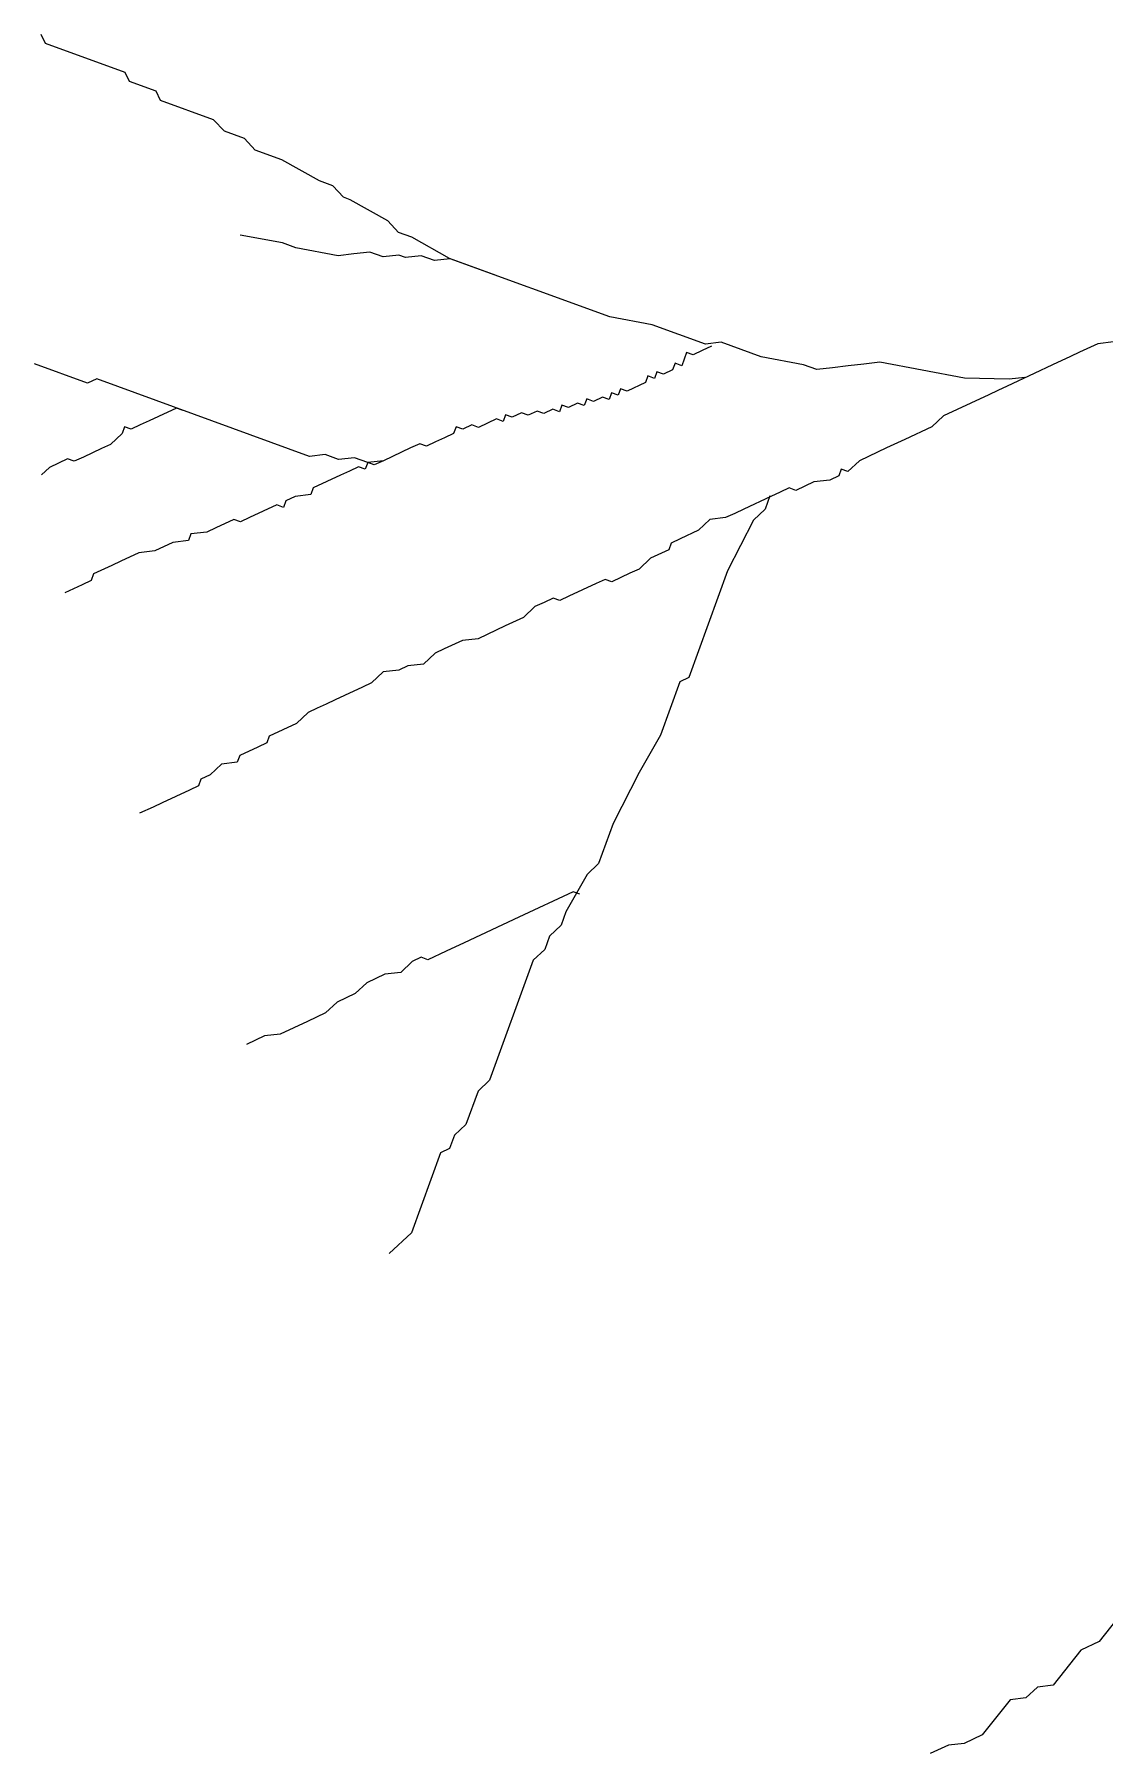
# Model space of a CAD drawing. Header units: inches. Extents: x -50945 to 250244, y -404780 to 18493.
# Drawn here: x 46240.4 to 46469.4, y -321610.4 to -321242.8 of the extents above; entities that cross this region are included whole.
import ezdxf

# ---------------------------------------------------------------- set-up
doc = ezdxf.new("R2010")
doc.units = ezdxf.units.IN
doc.header["$MEASUREMENT"] = 0
doc.linetypes.add('iGo户型优化31', pattern=[0.35, 0.25, -0.1])
doc.layers.add('iGo户型优化', color=7, linetype='Continuous')

# ---------------------------------------------------------------- blocks, each defined once
blk = doc.blocks.new('抖音iGo户型优化-0853')
at = {"layer": 'iGo户型优化', "color": 251, "ltscale": 100}
for p, q in [((-1806.71, -204205.33), (-1808.42, -204201.68)), ((-1774.59, -204217.02), (-1806.71, -204205.33)), ((-1772.89, -204220.68), (-1774.59, -204217.02)), ((-1762.19, -204224.57), (-1772.89, -204220.68)), ((-1760.48, -204228.23), (-1762.19, -204224.57)), ((-1739.07, -204236.02), (-1760.48, -204228.23)), ((-1734.69, -204240.65), (-1739.07, -204236.02)), ((-1726.66, -204243.57), (-1734.69, -204240.65)), ((-1722.28, -204248.2), (-1726.66, -204243.57)), ((-1711.58, -204252.09), (-1722.28, -204248.2)), ((-1696.49, -204260.62), (-1711.58, -204252.09)), ((-1691.14, -204262.57), (-1696.49, -204260.62)), ((-1686.76, -204267.19), (-1691.14, -204262.57)), ((-1684.08, -204268.17), (-1686.76, -204267.19)), ((-1669, -204276.69), (-1684.08, -204268.17)), ((-1664.62, -204281.32), (-1669, -204276.69)), ((-1711.3, -204285.56), (-1728.34, -204282.39)), ((-1659.27, -204283.27), (-1664.62, -204281.32)), ((-1644.18, -204291.79), (-1659.27, -204283.27)), ((-1705.95, -204287.5), (-1711.3, -204285.56)), ((-1688.92, -204290.67), (-1705.95, -204287.5)), ((-1682.59, -204289.94), (-1688.92, -204290.67)), ((-1676.26, -204289.21), (-1682.59, -204289.94)), ((-1670.91, -204291.16), (-1676.26, -204289.21)), ((-1664.58, -204290.43), (-1670.91, -204291.16)), ((-1661.9, -204291.4), (-1664.58, -204290.43)), ((-1655.57, -204290.67), (-1661.9, -204291.4)), ((-1650.22, -204292.62), (-1655.57, -204290.67)), ((-1643.89, -204291.89), (-1650.22, -204292.62)), ((-1625.45, -204298.61), (-1644.18, -204291.79)), ((-1579.65, -204315.27), (-1643.89, -204291.89)), ((-1562.62, -204318.44), (-1579.65, -204315.27)), ((-1541.2, -204326.23), (-1562.62, -204318.44)), ((-1548.8, -204329.54), (-1550.75, -204334.9)), ((-1546.12, -204330.52), (-1548.8, -204329.54)), ((-1542.47, -204328.81), (-1546.12, -204330.52)), ((-1538.82, -204327.11), (-1542.47, -204328.81)), ((-1534.87, -204325.5), (-1541.2, -204326.23)), ((-1518.81, -204331.35), (-1534.87, -204325.5)), ((-1501.78, -204334.51), (-1518.81, -204331.35)), ((-1394.33, -204331.22), (-1401.64, -204334.63)), ((-1390.68, -204329.52), (-1394.33, -204331.22)), ((-1383.38, -204326.11), (-1390.68, -204329.52)), ((-1377.05, -204325.38), (-1383.38, -204326.11)), ((-1789.75, -204341.95), (-1811.16, -204334.16)), ((-1564.38, -204339.04), (-1565.35, -204341.72)), ((-1561.7, -204340.01), (-1564.38, -204339.04)), ((-1560.73, -204337.33), (-1561.7, -204340.01)), ((-1558.05, -204338.31), (-1560.73, -204337.33)), ((-1554.4, -204336.6), (-1558.05, -204338.31)), ((-1553.43, -204333.92), (-1554.4, -204336.6)), ((-1550.75, -204334.9), (-1553.43, -204333.92)), ((-1496.43, -204336.46), (-1501.78, -204334.51)), ((-1490.1, -204335.73), (-1496.43, -204336.46)), ((-1483.77, -204335), (-1490.1, -204335.73)), ((-1477.44, -204334.27), (-1483.77, -204335)), ((-1471.11, -204333.54), (-1477.44, -204334.27)), ((-1437.04, -204339.87), (-1471.11, -204333.54)), ((-1408.94, -204338.04), (-1419.89, -204343.16)), ((-1401.64, -204334.63), (-1408.94, -204338.04)), ((-1786.1, -204340.25), (-1789.75, -204341.95)), ((-1700.45, -204371.42), (-1786.1, -204340.25)), ((-1578.99, -204345.86), (-1579.96, -204348.54)), ((-1576.31, -204346.83), (-1578.99, -204345.86)), ((-1575.33, -204344.15), (-1576.31, -204346.83)), ((-1572.66, -204345.13), (-1575.33, -204344.15)), ((-1565.35, -204341.72), (-1572.66, -204345.13)), ((-1419.03, -204340.36), (-1437.04, -204339.87)), ((-1423.55, -204344.86), (-1427.2, -204346.57)), ((-1419.89, -204343.16), (-1423.55, -204344.86)), ((-1412.71, -204339.63), (-1419.03, -204340.36)), ((-1753.98, -204351.94), (-1761.28, -204355.35)), ((-1751.3, -204352.91), (-1753.98, -204351.94)), ((-1602.6, -204352.43), (-1606.25, -204354.14)), ((-1599.92, -204353.4), (-1602.6, -204352.43)), ((-1598.95, -204350.73), (-1599.92, -204353.4)), ((-1596.27, -204351.7), (-1598.95, -204350.73)), ((-1592.62, -204350), (-1596.27, -204351.7)), ((-1589.94, -204350.97), (-1592.62, -204350)), ((-1588.97, -204348.29), (-1589.94, -204350.97)), ((-1586.29, -204349.27), (-1588.97, -204348.29)), ((-1582.64, -204347.56), (-1586.29, -204349.27)), ((-1579.96, -204348.54), (-1582.64, -204347.56)), ((-1434.5, -204349.97), (-1445.46, -204355.09)), ((-1427.2, -204346.57), (-1434.5, -204349.97)), ((-1774.92, -204359.49), (-1775.89, -204362.16)), ((-1772.24, -204360.46), (-1774.92, -204359.49)), ((-1768.59, -204358.75), (-1772.24, -204360.46)), ((-1764.94, -204357.05), (-1768.59, -204358.75)), ((-1761.28, -204355.35), (-1764.94, -204357.05)), ((-1641.54, -204359.49), (-1642.52, -204362.17)), ((-1638.87, -204360.47), (-1641.54, -204359.49)), ((-1635.21, -204358.76), (-1638.87, -204360.47)), ((-1632.54, -204359.74), (-1635.21, -204358.76)), ((-1625.23, -204356.33), (-1632.54, -204359.74)), ((-1622.56, -204357.3), (-1625.23, -204356.33)), ((-1621.58, -204354.62), (-1622.56, -204357.3)), ((-1618.91, -204355.6), (-1621.58, -204354.62)), ((-1615.25, -204353.89), (-1618.91, -204355.6)), ((-1612.58, -204354.87), (-1615.25, -204353.89)), ((-1608.93, -204353.16), (-1612.58, -204354.87)), ((-1606.25, -204354.14), (-1608.93, -204353.16)), ((-1450.08, -204359.47), (-1461.04, -204364.58)), ((-1445.46, -204355.09), (-1450.08, -204359.47)), ((-1780.52, -204366.55), (-1784.17, -204368.25)), ((-1775.89, -204362.16), (-1780.52, -204366.55)), ((-1656.15, -204366.31), (-1659.8, -204368.01)), ((-1653.47, -204367.28), (-1656.15, -204366.31)), ((-1649.82, -204365.58), (-1653.47, -204367.28)), ((-1646.17, -204363.87), (-1649.82, -204365.58)), ((-1642.52, -204362.17), (-1646.17, -204363.87)), ((-1461.04, -204364.58), (-1468.34, -204367.99)), ((-1797.8, -204372.39), (-1805.1, -204375.8)), ((-1795.12, -204373.37), (-1797.8, -204372.39)), ((-1791.47, -204371.66), (-1795.12, -204373.37)), ((-1784.17, -204368.25), (-1791.47, -204371.66)), ((-1694.12, -204370.69), (-1700.45, -204371.42)), ((-1688.77, -204372.64), (-1694.12, -204370.69)), ((-1682.44, -204371.91), (-1688.77, -204372.64)), ((-1677.08, -204373.86), (-1682.44, -204371.91)), ((-1670.76, -204373.13), (-1677.08, -204373.86)), ((-1670.76, -204373.13), (-1674.41, -204374.83)), ((-1663.45, -204369.72), (-1670.76, -204373.13)), ((-1659.8, -204368.01), (-1663.45, -204369.72)), ((-1479.3, -204373.11), (-1483.92, -204377.49)), ((-1471.99, -204369.7), (-1479.3, -204373.11)), ((-1468.34, -204367.99), (-1471.99, -204369.7)), ((-1805.1, -204375.8), (-1808.31, -204378.77)), ((-1688.04, -204378.97), (-1698.99, -204384.08)), ((-1684.39, -204377.27), (-1688.04, -204378.97)), ((-1680.74, -204375.56), (-1684.39, -204377.27)), ((-1678.06, -204376.54), (-1680.74, -204375.56)), ((-1677.08, -204373.86), (-1678.06, -204376.54)), ((-1674.41, -204374.83), (-1677.08, -204373.86)), ((-1487.57, -204379.2), (-1491.23, -204380.9)), ((-1486.6, -204376.52), (-1487.57, -204379.2)), ((-1483.92, -204377.49), (-1486.6, -204376.52)), ((-1706.3, -204387.49), (-1709.95, -204389.2)), ((-1699.97, -204386.76), (-1706.3, -204387.49)), ((-1698.99, -204384.08), (-1699.97, -204386.76)), ((-1514.84, -204387.47), (-1525.79, -204392.59)), ((-1515.24, -204387.26), (-1517.19, -204392.62)), ((-1511.19, -204385.77), (-1514.84, -204387.47)), ((-1507.53, -204384.06), (-1511.19, -204385.77)), ((-1504.86, -204385.04), (-1507.53, -204384.06)), ((-1501.21, -204383.33), (-1504.86, -204385.04)), ((-1497.55, -204381.63), (-1501.21, -204383.33)), ((-1491.23, -204380.9), (-1497.55, -204381.63)), ((-1713.6, -204390.9), (-1724.56, -204396.02)), ((-1710.92, -204391.88), (-1713.6, -204390.9)), ((-1709.95, -204389.2), (-1710.92, -204391.88)), ((-1529.44, -204394.29), (-1533.1, -204396)), ((-1525.79, -204392.59), (-1529.44, -204394.29)), ((-1517.19, -204392.62), (-1521.82, -204397)), ((-1738.19, -204400.16), (-1741.84, -204401.86)), ((-1730.88, -204396.75), (-1738.19, -204400.16)), ((-1728.21, -204397.72), (-1730.88, -204396.75)), ((-1724.56, -204396.02), (-1728.21, -204397.72)), ((-1544.05, -204401.11), (-1551.35, -204404.52)), ((-1539.42, -204396.73), (-1544.05, -204401.11)), ((-1533.1, -204396), (-1539.42, -204396.73)), ((-1521.82, -204397), (-1532.3, -204417.46)), ((-1755.47, -204406), (-1762.77, -204409.41)), ((-1749.14, -204405.27), (-1755.47, -204406)), ((-1748.17, -204402.59), (-1749.14, -204405.27)), ((-1741.84, -204401.86), (-1748.17, -204402.59)), ((-1555.01, -204406.22), (-1555.98, -204408.9)), ((-1551.35, -204404.52), (-1555.01, -204406.22)), ((-1776.4, -204413.55), (-1780.06, -204415.25)), ((-1769.1, -204410.14), (-1776.4, -204413.55)), ((-1762.77, -204409.41), (-1769.1, -204410.14)), ((-1563.28, -204412.31), (-1567.91, -204416.69)), ((-1555.98, -204408.9), (-1563.28, -204412.31)), ((-1788.33, -204421.34), (-1791.99, -204423.04)), ((-1787.36, -204418.66), (-1788.33, -204421.34)), ((-1780.06, -204415.25), (-1787.36, -204418.66)), ((-1581.54, -204420.83), (-1585.19, -204422.54)), ((-1578.86, -204421.81), (-1581.54, -204420.83)), ((-1571.56, -204418.4), (-1578.86, -204421.81)), ((-1567.91, -204416.69), (-1571.56, -204418.4)), ((-1532.3, -204417.46), (-1547.9, -204460.31)), ((-1791.99, -204423.04), (-1798.96, -204426.25)), ((-1602.48, -204428.38), (-1606.13, -204430.09)), ((-1599.8, -204429.36), (-1602.48, -204428.38)), ((-1596.15, -204427.65), (-1599.8, -204429.36)), ((-1585.19, -204422.54), (-1596.15, -204427.65)), ((-1609.78, -204431.79), (-1614.41, -204436.17)), ((-1606.13, -204430.09), (-1609.78, -204431.79)), ((-1625.36, -204441.29), (-1632.66, -204444.7)), ((-1621.71, -204439.58), (-1625.36, -204441.29)), ((-1614.41, -204436.17), (-1621.71, -204439.58)), ((-1646.3, -204448.84), (-1649.95, -204450.54)), ((-1638.99, -204445.43), (-1646.3, -204448.84)), ((-1632.66, -204444.7), (-1638.99, -204445.43)), ((-1660.9, -204455.65), (-1664.55, -204457.36)), ((-1654.57, -204454.92), (-1660.9, -204455.65)), ((-1649.95, -204450.54), (-1654.57, -204454.92)), ((-1675.51, -204462.47), (-1679.16, -204464.18)), ((-1670.88, -204458.09), (-1675.51, -204462.47)), ((-1664.55, -204457.36), (-1670.88, -204458.09)), ((-1551.55, -204462.02), (-1559.35, -204483.45)), ((-1547.9, -204460.31), (-1551.55, -204462.02)), ((-1690.12, -204469.29), (-1693.77, -204471)), ((-1686.46, -204467.59), (-1690.12, -204469.29)), ((-1679.16, -204464.18), (-1686.46, -204467.59)), ((-1701.07, -204474.4), (-1705.7, -204478.79)), ((-1697.42, -204472.7), (-1701.07, -204474.4)), ((-1693.77, -204471), (-1697.42, -204472.7)), ((-1716.65, -204483.9), (-1717.63, -204486.58)), ((-1705.7, -204478.79), (-1716.65, -204483.9)), ((-1559.35, -204483.45), (-1567.87, -204498.55)), ((-1721.28, -204488.28), (-1728.58, -204491.69)), ((-1717.63, -204486.58), (-1721.28, -204488.28)), ((-1735.89, -204495.1), (-1740.51, -204499.49)), ((-1729.56, -204494.37), (-1735.89, -204495.1)), ((-1728.58, -204491.69), (-1729.56, -204494.37)), ((-1745.14, -204503.87), (-1748.79, -204505.57)), ((-1744.16, -204501.19), (-1745.14, -204503.87)), ((-1740.51, -204499.49), (-1744.16, -204501.19)), ((-1567.87, -204498.55), (-1578.35, -204519)), ((-1759.74, -204510.69), (-1763.4, -204512.39)), ((-1748.79, -204505.57), (-1759.74, -204510.69)), ((-1763.4, -204512.39), (-1768.88, -204514.9)), ((-1578.35, -204519), (-1584.2, -204535.08)), ((-1588.83, -204539.46), (-1597.35, -204554.56)), ((-1584.2, -204535.08), (-1588.83, -204539.46)), ((-1594.43, -204546.52), (-1616.34, -204556.75)), ((-1591.75, -204547.5), (-1594.43, -204546.52)), ((-1616.34, -204556.75), (-1638.25, -204566.98)), ((-1599.3, -204559.91), (-1603.93, -204564.3)), ((-1597.35, -204554.56), (-1599.3, -204559.91)), ((-1638.25, -204566.98), (-1645.55, -204570.38)), ((-1603.93, -204564.3), (-1605.88, -204569.66)), ((-1655.53, -204572.82), (-1659.18, -204574.52)), ((-1652.86, -204573.79), (-1655.53, -204572.82)), ((-1645.55, -204570.38), (-1652.86, -204573.79)), ((-1610.51, -204574.04), (-1628.06, -204622.26)), ((-1605.88, -204569.66), (-1610.51, -204574.04)), ((-1670.14, -204579.64), (-1677.44, -204583.05)), ((-1663.81, -204578.91), (-1670.14, -204579.64)), ((-1659.18, -204574.52), (-1663.81, -204578.91)), ((-1682.07, -204587.43), (-1685.72, -204589.13)), ((-1677.44, -204583.05), (-1682.07, -204587.43)), ((-1689.37, -204590.84), (-1694, -204595.22)), ((-1685.72, -204589.13), (-1689.37, -204590.84)), ((-1701.3, -204598.63), (-1712.26, -204603.74)), ((-1697.65, -204596.93), (-1701.3, -204598.63)), ((-1694, -204595.22), (-1697.65, -204596.93)), ((-1722.24, -204606.18), (-1725.89, -204607.88)), ((-1718.58, -204604.47), (-1722.24, -204606.18)), ((-1712.26, -204603.74), (-1718.58, -204604.47)), ((-1628.06, -204622.26), (-1632.68, -204626.64)), ((-1632.68, -204626.64), (-1637.56, -204640.03)), ((-1637.56, -204640.03), (-1642.18, -204644.42)), ((-1644.13, -204649.77), (-1647.79, -204651.48)), ((-1642.18, -204644.42), (-1644.13, -204649.77)), ((-1647.79, -204651.48), (-1659.49, -204683.62)), ((-1659.49, -204683.62), (-1668.5, -204691.96)), ((-1371.65, -204833.89), (-1382.85, -204848.02)), ((-1382.85, -204848.02), (-1390.16, -204851.42)), ((-1390.16, -204851.42), (-1401.36, -204865.55)), ((-1418.64, -204871.39), (-1429.85, -204885.52)), ((-1412.31, -204870.66), (-1418.64, -204871.39)), ((-1407.69, -204866.28), (-1412.31, -204870.66)), ((-1401.36, -204865.55), (-1407.69, -204866.28)), ((-1443.48, -204889.66), (-1450.78, -204893.06)), ((-1437.15, -204888.93), (-1443.48, -204889.66)), ((-1429.85, -204885.52), (-1437.15, -204888.93))]:
    blk.add_line(p, q, dxfattribs=at)

msp = doc.modelspace()

# ---------------------------------------------------------------- block references
at = {"color": 7, "linetype": 'iGo户型优化31', "xscale": 0.5317064318048343, "yscale": 0.5317064318048343, "zscale": 0.5317064318048343}
msp.add_blockref('抖音iGo户型优化-0853', (47203.45, -212667.47), dxfattribs=at)

doc.saveas('drawing.dxf')
